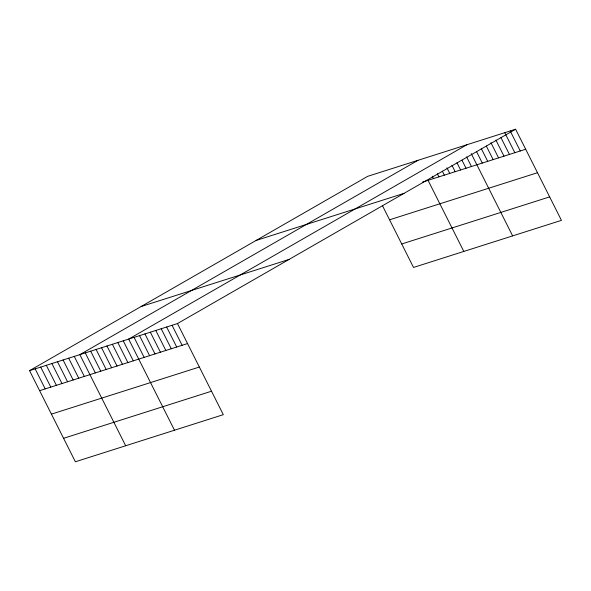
<?xml version="1.0" encoding="UTF-8"?>
<svg xmlns="http://www.w3.org/2000/svg" width="591" height="591" viewBox="0 0 591 591"><rect width="100%" height="100%" fill="white"/><g stroke="black" fill="none" stroke-linecap="round" stroke-linejoin="round"><path stroke-width="0.89" d="M29.55 370.646L177.477 323.558L223.309 414.675L75.382 461.77L29.55 370.646L367.691 176.325L515.618 129.23L561.45 220.354L413.523 267.442L382.48 205.727M417.985 160.309L79.844 354.637L125.676 445.754M466.801 144.773L128.661 339.094L174.493 430.218M177.477 323.558L515.618 129.23M422.469 182.109L525.687 149.25M256.102 240.448L404.037 193.36M389.558 219.808L537.492 172.712M141.138 306.522L289.065 259.427M401.717 243.98L549.652 196.884M39.619 390.666L187.546 343.57M51.417 414.128L199.352 367.041M63.577 438.308L211.512 391.212M510.196 130.958L520.265 150.971M504.773 132.687L514.842 152.7M500.961 137.614L509.42 154.428M495.938 140.141L503.99 156.157M490.914 142.667L498.568 157.878M486.297 145.999L493.145 159.607M481.273 148.526L487.723 161.336M476.656 151.85L482.293 163.064M471.234 153.579L512.633 235.89M466.617 156.903L471.448 166.514M461.999 160.235L466.026 168.243M456.976 162.761L460.596 169.972M451.952 165.288L455.173 171.693M446.929 167.814L449.751 173.422M442.312 171.146L444.329 175.15M437.296 173.673L438.906 176.872M432.272 176.199L433.476 178.6M428.054 180.329L463.817 251.434M172.055 325.286L182.124 345.299M166.632 327.008L176.702 347.028M161.21 328.736L171.279 348.756M155.788 330.465L165.849 350.478M150.358 332.194L160.427 352.206M144.935 333.915L155.005 353.935M139.513 335.644L149.582 355.664M134.091 337.372L144.152 357.385M123.238 340.822L133.307 360.842M117.816 342.551L127.885 362.571M112.393 344.28L122.455 364.292M106.964 346.001L117.033 366.021M101.541 347.73L111.61 367.75M96.119 349.458L106.188 369.471M90.696 351.187L100.766 371.2M85.274 352.908L95.336 372.928M74.259 356.417L84.328 376.43M68.667 358.198L78.736 378.21M63.082 359.978L73.151 379.991M57.49 361.751L67.559 381.771M51.905 363.531L61.974 383.552M46.312 365.312L56.381 385.332M40.727 367.092L50.796 387.105M35.135 368.873L45.204 388.885"/></g></svg>
